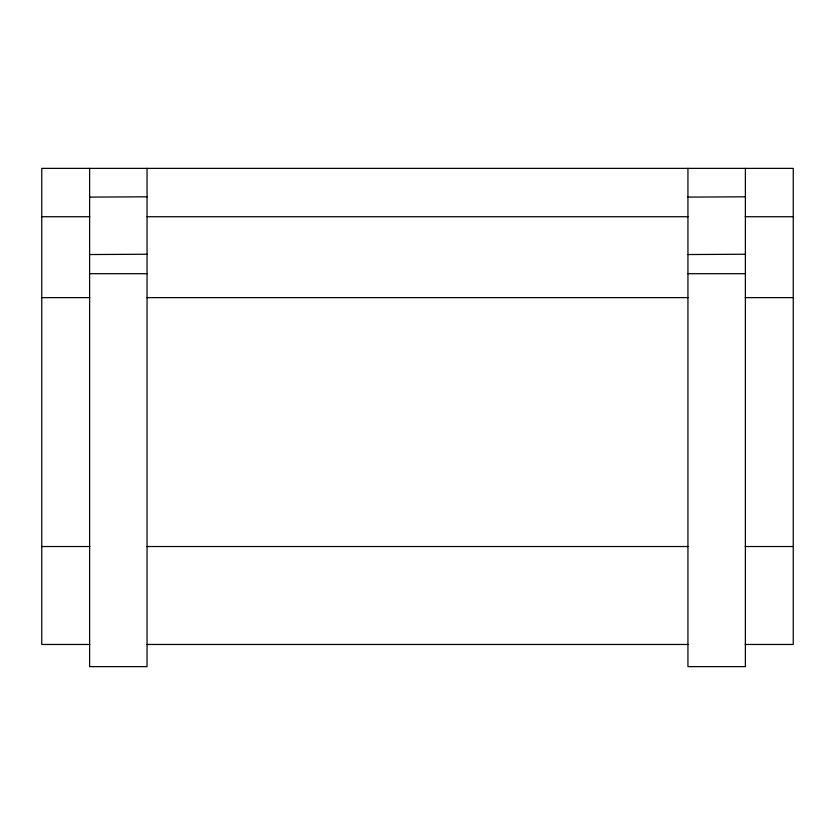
<?xml version="1.0" encoding="UTF-8"?>
<svg xmlns="http://www.w3.org/2000/svg" width="835" height="835" viewBox="0 0 835 835"><rect width="100%" height="100%" fill="white"/><g stroke="black" fill="none" stroke-linecap="round" stroke-linejoin="round"><path stroke-width="1.25" d="M89.616 197.102L147.054 196.809M687.946 197.102L745.384 196.809M89.616 254.539L147.054 254.247M687.946 254.539L745.384 254.247M41.75 216.724L89.783 216.724M147.012 216.724L687.988 216.724M745.217 216.724L793.25 216.724M89.616 273.692L147.054 273.692M687.946 273.692L745.384 273.692M41.75 297.625L89.783 297.625M147.012 297.625L687.988 297.625M745.217 297.625L793.25 297.625M41.75 546.528L89.783 546.528M147.012 546.528L687.988 546.528M745.217 546.528L793.25 546.528M89.783 644.463L41.75 644.463L41.75 168.378L793.25 168.378L793.25 644.463L745.217 644.463M147.012 644.463L687.988 644.463M745.384 168.378L745.384 666.622L687.946 666.622L687.946 168.378M147.054 168.378L147.054 666.622L89.616 666.622L89.616 168.378"/></g></svg>
